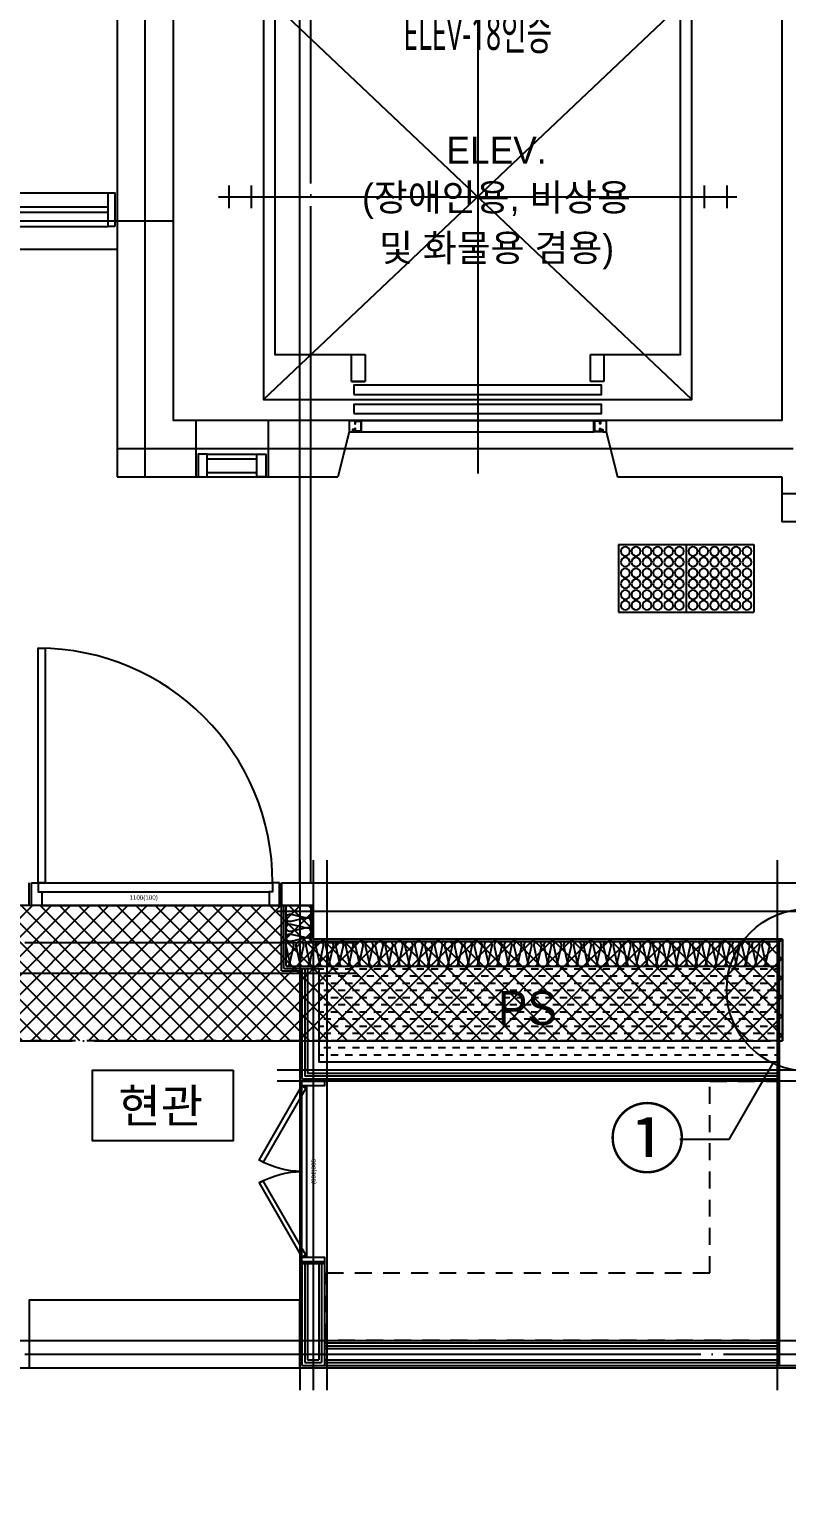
# Model space of a CAD drawing. Header units: millimetres. Extents: x -24416 to 92204, y -190080 to 23760.
# Drawn here: x 15709 to 19070, y -173739 to -167242 of the extents above; entities that cross this region are included whole.
import ezdxf
from ezdxf.enums import TextEntityAlignment as Align

# ---------------------------------------------------------------- set-up
doc = ezdxf.new("R2010")
doc.units = ezdxf.units.MM
doc.header["$LTSCALE"] = 50
for name, pattern in [('AUDIT_D_220706163347-0', [0]), ('CEN', [62, 60, -1, 0, -1]), ('HID', [2.5, 1.5, -1])]:
    doc.linetypes.add(name, pattern=pattern)
doc.layers.get('defpoints').update_dxf_attribs({"color": 139})
for name, color, linetype in [('A-SOL252', 252, 'Continuous'), ('AA-단열-바닥-욕실', 30, 'Continuous'), ('ARDM', 7, 'Continuous'), ('CEN_CON', 1, 'CEN'), ('CEN_WALL', 12, 'CEN'), ('CONC', 2, 'Continuous'), ('dan1', 7, 'HID'), ('DOOR', 4, 'Continuous'), ('ELE-하늘', 4, 'Continuous'), ('ELE3_CON', 7, 'Continuous'), ('ELEV-ER', 4, 'Continuous'), ('FUR', 4, 'Continuous'), ('FUR_가전', 8, 'HID'), ('HAT', 9, 'Continuous'), ('INS', 252, 'Continuous'), ('ROM', 7, 'AUDIT_D_220706163347-0'), ('TEXT', 3, 'Continuous'), ('WAL_DRY', 7, 'Continuous'), ('WID', 4, 'Continuous'), ('WIN', 4, 'Continuous'), ('실명', 3, 'AUDIT_D_220706163347-0'), ('실명박스', 7, 'AUDIT_D_220706163347-0'), ('점형블럭', 252, 'Continuous')]:
    doc.layers.add(name, color=color, linetype=linetype)
for name, color, linetype, plot in [('AA-CEN', 1, 'CEN', False), ('AA-XXXX-MC', 153, 'AUDIT_D_220706163347-0', False), ('Def-PrintX', 147, 'Continuous', False), ('MC', 135, 'Continuous', False), ('X - 단위세대$0$0_임시', 134, 'Continuous', False)]:
    doc.layers.add(name, color=color, linetype=linetype, plot=plot)
doc.styles.add('HAUD01', font='Dotum.ttf')
doc.styles.add('HAUD02', font='Dotum.ttf', dxfattribs={"width": 0.8})
doc.styles.get("Standard").update_dxf_attribs({"font": 'txt', "bigfont": 'whgtxt.shx'})
doc.styles.add('돋움', font='Dotum.ttf')
doc.styles.add('맑은고딕', font='malgun.ttf', dxfattribs={"width": 0.9})

# ---------------------------------------------------------------- blocks, each defined once
blk = doc.blocks.new('AW 1000')
at = {"layer": 'defpoints'}
for p, q in [((-10, 150), (-10, 0)), ((1010, 150), (1010, 0))]:
    blk.add_line(p, q, dxfattribs=at)
at = {"layer": 'WIN', "color": 8}
for p, q in [((30, 150), (970, 150)), ((30, 0), (970, 0))]:
    blk.add_line(p, q, dxfattribs=at)
at = {"layer": 'WIN'}
for p, q in [((30, 87), (970, 87)), ((30, 63), (970, 63))]:
    blk.add_line(p, q, dxfattribs=at)
for points in [[(30, 0), (0, 0), (0, 150), (30, 150)], [(1000, 0), (970, 0), (970, 150), (1000, 150)]]:
    blk.add_lwpolyline(points, close=True, dxfattribs=at)
at = {"layer": 'Def-PrintX'}
blk.add_text('AW 1000', height=30, dxfattribs=at).set_placement((128, 28.4), align=Align.MIDDLE)
blk = doc.blocks.new('ELE_17(비진입)')
at = {"layer": 'CONC', "extrusion": (0, 0, -1)}
for p, q in [((-570, -991.6), (-570, -1041.6)), ((570, -991.6), (570, -1041.6))]:
    blk.add_line(p, q, dxfattribs=at)
at = {"layer": 'defpoints'}
blk.add_lwpolyline([(-1350, 1558.4), (1350, 1558.4), (1350, -991.6), (-1350, -991.6)], close=True, dxfattribs=at)
at = {"layer": 'ELEV-ER', "color": 1, "extrusion": (0, 0, -1)}
for p, q in [((0, 1229.9), (0, -1227.1)), ((700, 1038.6), (-700, 1038.5)), ((-1150, 0), (1150, 0))]:
    blk.add_line(p, q, dxfattribs=at)
at = {"layer": 'ELEV-ER', "extrusion": (0, 0, -1)}
for p, q in [((-500, 1113.5), (500, 1113.6)), ((-500, 963.5), (-500, 1113.5)), ((500, 1113.6), (500, 963.6)), ((-550, 1013.5), (-550, 1063.5)), ((-550, 1013.5), (-550, 1063.5)), ((-475, 1063.5), (-525, 1063.5)), ((-525, 1063.5), (-525, 1013.5)), ((-475, 1063.5), (-525, 1063.5)), ((-525, 1063.5), (-525, 1013.5)), ((-475, 1013.5), (-475, 1063.5)), ((-475, 1013.5), (-475, 1063.5)), ((475, 1013.6), (475, 1063.6)), ((475, 1063.6), (525, 1063.6)), ((525, 1063.6), (525, 1013.6)), ((550, 1013.6), (550, 1063.6)), ((-525, 1013.5), (-475, 1013.5)), ((-525, 1013.5), (-475, 1013.5)), ((525, 1013.6), (475, 1013.6)), ((500, 963.6), (-500, 963.5)), ((-950, -898.6), (900, 851.4)), ((950, -898.6), (-900, 851.4)), ((-1105, 50), (-1105, -50)), ((-1005, 50), (-1005, -50)), ((1005, 50), (1005, -50)), ((1105, 50), (1105, -50)), ((-560, -818.7), (-560, -698.7)), ((-500, -698.7), (-500, -818.7)), ((500, -818.6), (500, -698.6)), ((560, -698.6), (560, -818.6)), ((-560.1, -818.6), (-500.1, -818.6)), ((-500, -818.7), (-560, -818.7)), ((560, -818.6), (500, -818.6)), ((-570, -991.6), (-545, -991.6)), ((-515, -991.6), (515, -991.6)), ((545, -991.6), (570, -991.6)), ((-570, -1041.6), (-555, -1041.6)), ((-515, -1041.6), (515, -1041.6)), ((555, -1041.6), (570, -1041.6))]:
    blk.add_line(p, q, dxfattribs=at)
for points in [[(950, 901.4), (950, -898.6), (-950, -898.6), (-950, 901.4)], [(542, -994.6), (518, -994.6), (518, -1038.6), (542, -1038.6), (542, -1026.6), (545, -1026.6), (545, -1041.6), (515, -1041.6), (515, -991.6), (545, -991.6), (545, -1006.6), (542, -1006.6)], [(-542, -994.6), (-518, -994.6), (-518, -1038.6), (-542, -1038.6), (-542, -1026.6), (-545, -1026.6), (-545, -1041.6), (-515, -1041.6), (-515, -991.6), (-545, -991.6), (-545, -1006.6), (-542, -1006.6)]]:
    blk.add_lwpolyline(points, close=True, dxfattribs=at)
blk.add_lwpolyline([(-500, -698.6), (-900, -698.6), (-900, 851.4), (900, 851.4), (900, -698.6), (500, -698.7)], dxfattribs=at)
at = {"layer": 'ELEV-ER'}
for points in [[(-550, -875.7), (550, -875.7), (550, -835.7), (-550, -835.7)], [(-550, -960.7), (550, -960.7), (550, -920.7), (-550, -920.7)], [(-555, -1041.6), (-545, -1041.6), (-545, -1031.6), (-555, -1031.6)], [(555, -1041.6), (545, -1041.6), (545, -1031.6), (555, -1031.6)]]:
    blk.add_lwpolyline(points, close=True, dxfattribs=at)
at = {"layer": 'defpoints', "extrusion": (0, 0, -1), "style": '맑은고딕', "text_generation_flag": 2, "width": 0.6}
blk.add_text('ELEV-18인승', height=150, dxfattribs=at).set_placement((0, 801.3), align=Align.TOP_CENTER)
blk = doc.blocks.new('점형블럭 300x300')
at = {"layer": '점형블럭'}
for p, q in [((-150, 150), (-150, -150)), ((150, 150), (-150, 150)), ((150, 150), (150, -150)), ((150, -150), (-150, -150))]:
    blk.add_line(p, q, dxfattribs=at)
for centre in [(-120, 120), (-72, 120), (-24, 120), (24, 120), (72, 120), (120, 120), (-120, 72), (-72, 72), (-24, 72), (24, 72), (72, 72), (120, 72), (-120, 24), (-72, 24), (-24, 24), (24, 24), (72, 24), (120, 24), (-120, -24), (-120, -72), (-72, -24), (-72, -72), (-24, -24), (-24, -72), (24, -24), (24, -72), (72, -24), (72, -72), (120, -24), (120, -72), (-120, -120), (-72, -120), (-24, -120), (24, -120), (72, -120), (120, -120)]:
    blk.add_circle(centre, 20, dxfattribs=at)
blk = doc.blocks.new('A$C6A5147ED')
at = {"layer": 'WID', "color": 9}
for p, q in [((40, 100), (260, 100)), ((40, 0), (260, 0))]:
    blk.add_line(p, q, dxfattribs=at)
at = {"layer": 'WID'}
for p, q in [((40, 80), (260, 80)), ((40, 20), (260, 20))]:
    blk.add_line(p, q, dxfattribs=at)
at = {"layer": 'WID', "color": 6, "elevation": 0}
for points in [[(0, 0), (40, 0), (40, 100), (0, 100)], [(300, 0), (260, 0), (260, 100), (300, 100)]]:
    blk.add_lwpolyline(points, close=True, dxfattribs=at)
blk = doc.blocks.new('CO-101-23F', base_point=(132164.9, -37223.7))
at = {"layer": 'CEN_CON'}
for p, q in [((135299.9, -35423.7), (135299.9, -32373.7)), ((132794.9, -34288.7), (135424.9, -34288.7)), ((135174.9, -35298.7), (138374.9, -35298.7)), ((144914.9, -35498.7), (138124.9, -35498.7))]:
    blk.add_line(p, q, dxfattribs=at)
at = {"layer": 'CONC', "color": 2}
for p, q in [((135174.9, -32373.7), (135174.9, -35423.7)), ((135424.9, -35173.7), (135424.9, -32623.7)), ((138124.9, -32623.7), (138124.9, -35173.7)), ((136204.9, -35173.7), (135424.9, -35173.7)), ((138124.9, -35173.7), (137344.9, -35173.7)), ((135174.9, -35423.7), (136154.9, -35423.7)), ((137394.9, -35423.7), (138124.9, -35423.7)), ((138124.9, -35423.7), (138124.9, -35623.7)), ((139724.9, -35623.7), (138124.9, -35623.7))]:
    blk.add_line(p, q, dxfattribs=at)
at = {"layer": 'CONC'}
for p, q in [((136204.9, -35223.7), (136154.9, -35423.7)), ((137344.9, -35223.7), (137394.9, -35423.7))]:
    blk.add_line(p, q, dxfattribs=at)
at = {"layer": 'ELE3_CON'}
blk.add_line((134154.9, -34413.7), (135174.9, -34413.7), dxfattribs=at)
at = {"layer": 'WID', "color": 6}
for p, q in [((135524.9, -35423.7), (135524.9, -35173.7)), ((135844.9, -35173.7), (135844.9, -35423.7))]:
    blk.add_line(p, q, dxfattribs=at)
for name, p in [('ELE_17(비진입)', (136774.9, -34182.1)), ('A$C6A5147ED', (135534.9, -35423.7))]:
    blk.add_blockref(name, p)
at = {"layer": 'WIN'}
blk.add_blockref('AW 1000', (134164.9, -34313.7), dxfattribs=at)
at = {"layer": '점형블럭', "extrusion": (0, 0, -1), "zscale": -1}
for p in [(-137549.9, -35873.7), (-137849.9, -35873.7)]:
    blk.add_blockref('점형블럭 300x300', p, dxfattribs=at)
blk = doc.blocks.new('FSD-1100(100)')
at = {"layer": 'DOOR'}
for p, q in [((30, 100), (1070, 100)), ((45, 60), (1055, 60)), ((45, 0), (1055, 0))]:
    blk.add_line(p, q, dxfattribs=at)
blk.add_lwpolyline([(30, 100), (30, 1140), (60, 1140), (60, 100), (30, 100)], dxfattribs=at)
for points in [[(0, 100), (30, 100), (30, 60), (45, 60), (45, 0), (0, 0)], [(1100, 100), (1070, 100), (1070, 60), (1055, 60), (1055, 0), (1100, 0)]]:
    blk.add_lwpolyline(points, close=True, dxfattribs=at)
blk.add_arc((30, 100), 1040, 0, 90, dxfattribs=at)
at = {"layer": 'X - 단위세대$0$0_임시'}
for p, q in [((-10, 0), (-10, 100)), ((1110, 0), (1110, 100))]:
    blk.add_line(p, q, dxfattribs=at)
at = {"layer": 'X - 단위세대$0$0_임시', "style": 'HAUD02'}
blk.add_text('1100(100)', height=20, dxfattribs=at).set_placement((497.5, 32.2), align=Align.MIDDLE)
blk = doc.blocks.new('DOOR-800(100)')
at = {"layer": 'DOOR'}
for points in [[(359.1, 272.7), (349.1, 290), (20, 100), (30, 82.7)], [(440.9, 272.7), (450.9, 290), (780, 100), (770, 82.7)], [(20, 100), (0, 100), (0, 0), (20, 0)], [(780, 80), (780, 100), (20, 100), (20, 80)], [(800, 100), (780, 100), (780, 0), (800, 0)]]:
    blk.add_lwpolyline(points, close=True, dxfattribs=at)
for centre, start, end in [((20, 100), 0, 30), ((780, 100), 150, 180)]:
    blk.add_arc(centre, 380, start, end, dxfattribs=at)
at = {"layer": 'X - 단위세대$0$0_임시'}
for p, q in [((-10, 0), (-10, 100)), ((810, 0), (810, 100))]:
    blk.add_line(p, q, dxfattribs=at)
at = {"layer": 'X - 단위세대$0$0_임시', "style": 'HAUD02'}
blk.add_text('800(100)', height=20, dxfattribs=at).set_placement((400.3, 46.2), align=Align.MIDDLE)
blk = doc.blocks.new('insul1')
blk.add_lwpolyline([(0, 0, 0.480617), (0.146, 0.183), (0.004, 0.817, -1.249969), (0.296, 0.817), (0.154, 0.183, 0.480617), (0.3, 0, 0.480617)], format="xyb")
blk = doc.blocks.new('U-131B(기본)', base_point=(-85340.5, -187585.7))
at = {"layer": 'A-SOL252'}
h = blk.add_hatch(dxfattribs=at)
h.set_pattern_fill('DASH', color=256, scale=10, style=0)
h.set_pattern_definition([(2e-15, (-369730.802, -78315.945), (31.75, 31.75), [31.75, -31.75])])
h.paths.add_polyline_path([(-72880.5, -181105.7), (-70835.5, -181105.7), (-70835.5, -180680.7), (-72880.5, -180680.7)])
at = {"layer": 'CEN_CON'}
for p, q in [((-73065.5, -180435.7), (-70710.5, -180435.7)), ((-77285.5, -180575.7), (-72715.5, -180575.7))]:
    blk.add_line(p, q, dxfattribs=at)
at = {"layer": 'CEN_WALL'}
for p, q in [((-72905.5, -180210.7), (-72905.5, -182560.7)), ((-70710.5, -181140.7), (-73065.5, -181140.7)), ((-77285.5, -182400.7), (-70710.5, -182400.7))]:
    blk.add_line(p, q, dxfattribs=at)
at = {"layer": 'CONC'}
for p, q in [((-73045.5, -180310.7), (-70585.5, -180310.7)), ((-73045.5, -180310.7), (-73045.5, -180410.7)), ((-73045.5, -180410.7), (-72905.5, -180410.7)), ((-72905.5, -180410.7), (-72905.5, -180560.7)), ((-72905.5, -180560.7), (-70822.5, -180560.7)), ((-70822.5, -180560.7), (-70822.5, -181010.7)), ((-70835.5, -182450.7), (-70835.5, -181010.7)), ((-70835.5, -181010.7), (-70822.5, -181010.7)), ((-70835.5, -182450.7), (-70635.5, -182450.7))]:
    blk.add_line(p, q, dxfattribs=at)
at = {"layer": 'dan1'}
blk.add_lwpolyline([(-70835.5, -181010.7), (-76975.5, -181010.7)], dxfattribs=at)
at = {"layer": 'FUR'}
blk.add_lwpolyline([(-72965.5, -182160.7), (-74165.5, -182160.7), (-74165.5, -182460.7), (-72965.5, -182460.7)], close=True, dxfattribs=at)
at = {"layer": 'FUR_가전'}
blk.add_lwpolyline([(-72845.5, -182040.7), (-71145.5, -182040.7), (-71145.5, -181190.7), (-70845.5, -181190.7), (-70845.5, -182340.7), (-72845.5, -182340.7)], close=True, dxfattribs=at)
at = {"layer": 'INS'}
for p, q in [((-73025.5, -180680.7), (-73025.5, -180410.7)), ((-72915.5, -180410.7), (-72915.5, -180570.7)), ((-70835.5, -181010.7), (-70835.5, -180560.7)), ((-72915.5, -180570.7), (-70835.5, -180570.7)), ((-73025.5, -180680.7), (-70835.5, -180680.7))]:
    blk.add_line(p, q, dxfattribs=at)
at = {"layer": 'MC'}
for p, q in [((-72965.5, -180210.7), (-72965.5, -182560.7)), ((-72845.5, -180210.7), (-72845.5, -182560.7)), ((-70845.5, -182560.7), (-70845.5, -180210.7)), ((-77285.5, -180710.7), (-72715.5, -180710.7)), ((-70710.5, -181190.7), (-73065.5, -181190.7)), ((-77285.5, -182340.7), (-70710.5, -182340.7)), ((-77285.5, -182460.7), (-70710.5, -182460.7))]:
    blk.add_line(p, q, dxfattribs=at)
at = {"layer": 'WAL_DRY'}
for p, q in [((-73045.5, -180700.7), (-73045.5, -180410.7)), ((-73035.5, -180690.7), (-73035.5, -180410.7)), ((-73035.5, -180690.7), (-72955.5, -180690.7)), ((-72955.5, -180690.7), (-72955.5, -181180.7)), ((-72955.5, -180690.7), (-72880.5, -180690.7)), ((-72943, -180690.7), (-72943, -181168.2)), ((-72930.5, -180690.7), (-72930.5, -181155.7)), ((-72880.5, -180690.7), (-72880.5, -181105.7)), ((-73045.5, -180700.7), (-72955.5, -180700.7)), ((-70835.5, -181105.7), (-72880.5, -181105.7)), ((-70835.5, -181180.7), (-72955.5, -181180.7)), ((-70835.5, -181168.2), (-72943, -181168.2)), ((-70835.5, -181155.7), (-72930.5, -181155.7)), ((-72955.5, -181990.7), (-72955.5, -182450.7)), ((-72943, -181990.7), (-72943, -182438.2)), ((-72930.5, -181990.7), (-72930.5, -182425.7)), ((-72880.5, -181990.7), (-72880.5, -182425.7)), ((-72868, -181990.7), (-72868, -182438.2)), ((-72855.5, -181990.7), (-72855.5, -182450.7)), ((-72855.5, -182350.7), (-70835.5, -182350.7)), ((-72855.5, -182363.2), (-70835.5, -182363.2)), ((-72855.5, -182375.7), (-70835.5, -182375.7)), ((-72943, -182438.2), (-72868, -182438.2)), ((-72930.5, -182425.7), (-72880.5, -182425.7)), ((-72855.5, -182425.7), (-70835.5, -182425.7)), ((-72855.5, -182438.2), (-70835.5, -182438.2)), ((-72955.5, -182450.7), (-72855.5, -182450.7)), ((-72855.5, -182450.7), (-70835.5, -182450.7))]:
    blk.add_line(p, q, dxfattribs=at)
at = {"layer": 'DOOR'}
blk.add_blockref('FSD-1100(100)', (-74155.5, -180410.7), dxfattribs=at)
at = {"layer": 'DOOR', "xscale": -1, "rotation": 90}
blk.add_blockref('DOOR-800(100)', (-72855.5, -181190.7), dxfattribs=at)
at = {"layer": 'INS', "xscale": 110.0000000000001, "yscale": 110.0000000000001, "zscale": 110.0000000000001, "rotation": 90, "row_count": 1, "column_count": 3, "row_spacing": -1.577721810442024e-30, "column_spacing": 44.00000000000004}
blk.add_blockref('insul1', (-72915.5, -180570.7), dxfattribs=at)
at = {"layer": 'INS', "xscale": 110, "yscale": 110, "zscale": 110, "row_count": 1, "column_count": 49, "row_spacing": 0, "column_spacing": 44}
blk.add_blockref('insul1', (-73025.5, -180680.7), dxfattribs=at)
blk = doc.blocks.new('A$C415C5DAF')
at = {"layer": 'AA-XXXX-MC'}
blk.add_line((4423.4, -189403), (4423.4, -184253), dxfattribs=at)
at = {"layer": 'CEN_CON'}
blk.add_line((4473.4, -189403), (4473.4, -184253), dxfattribs=at)
at = {"layer": '실명박스'}
blk.add_lwpolyline([(4128.7, -190233.8), (4128.7, -190546.3), (3503.7, -190546.3), (3503.7, -190233.8)], close=True, dxfattribs=at)
at = {"layer": 'ROM', "color": 3, "style": 'HAUD01'}
for s, height, p in [('ELEV.', 120, (5297.1, -186154.3)), ('(장애인용, 비상용', 120, (5297.1, -186373.9)), ('및 화물용 겸용)', 120, (5297.1, -186597.8)), ('PS', 150, (5434, -189957.6))]:
    blk.add_text(s, height=height, dxfattribs=at).set_placement(p, align=Align.MIDDLE)
at = {"layer": '실명', "style": 'HAUD01'}
blk.add_text('현관', height=150, dxfattribs=at).set_placement((3807, -190388.2), align=Align.MIDDLE)
blk = doc.blocks.new('A$C1CAF0AFA')
at = {"layer": 'HAT'}
h = blk.add_hatch(dxfattribs=at)
h.set_pattern_fill('_USER', color=5, scale=60, angle=45, double=1, pattern_type=0)
h.set_pattern_definition([(45, (0, -53460), (-42.426407, 42.426407), []), (135, (0, -53460), (-42.426407, -42.426407), [])])
h.paths.add_polyline_path([(16098.8, -198242), (19288.8, -198224.5), (19288.8, -200545.9), (28533.8, -200545.9), (28533.8, -193300.9), (30028.8, -193300.9), (30028.8, -191060.9), (25838.8, -191060.9), (25838.8, -195035.9), (19288.8, -195035.9), (19288.8, -195485.9), (25778.8, -195485.9), (25778.8, -195163.4), (25978.8, -195163.4), (25978.8, -195485.9), (26288.8, -195485.9), (26288.8, -191510.9), (29578.8, -191510.9), (29578.8, -192850.9), (28083.8, -192850.9), (28083.8, -200095.9), (25328.8, -200095.9), (25328.8, -200385.9), (25128.8, -200385.9), (25128.8, -200095.9), (19738.8, -200095.9), (19738.8, -197775.9), (15648.8, -197775.9), (15648.8, -200095.9), (13198.8, -200095.9), (13198.8, -200385.9), (12998.8, -200385.9), (12998.8, -200095.9), (8748.8, -200095.9), (8748.8, -199920.9), (8478.8, -199920.9), (8478.8, -200210.9), (8278.8, -200210.9), (8278.8, -199920.9), (4928.8, -199920.9), (4928.8, -194380.9), (8278.8, -194380.9), (8278.8, -194090.9), (8478.8, -194090.9), (8478.8, -194380.9), (9548.8, -194380.9), (9548.8, -193940.9), (12388.8, -193940.9), (12388.8, -195485.9), (12698.8, -195485.9), (12698.8, -195163.4), (12898.8, -195163.4), (12898.8, -195485.9), (19051.8, -195485.9), (19051.8, -195035.9), (16968.8, -195035.9), (16968.8, -194886), (15568.8, -194886), (15568.8, -195035.9), (12838.8, -195035.9), (12838.8, -193490.9), (9098.8, -193490.9), (9098.8, -193930.9), (4478.8, -193930.9), (4478.8, -200370.9), (8298.8, -200370.9), (8298.8, -200545.9), (16098.8, -200545.9)])
at = {"layer": 'AA-CEN', "color": 4}
blk.add_lwpolyline([(9548.8, -193940.9), (12388.8, -193940.9), (12388.8, -195485.9), (12698.8, -195485.9), (12698.8, -195163.4), (12898.8, -195163.4), (12898.8, -195485.9), (19051.8, -195485.9), (19051.8, -195035.9), (16968.8, -195035.9), (16968.8, -194886), (15568.8, -194886), (15568.8, -195035.9), (12838.8, -195035.9), (12838.8, -193490.9), (9098.8, -193490.9)], dxfattribs=at)
blk = doc.blocks.new('A$C45F312F6')
at = {"layer": 'ARDM', "color": 3}
blk.add_lwpolyline([(19008.9, -195585.9), (18814, -195924.2), (18596.5, -195924.2)], dxfattribs=at)
blk.add_circle((19163.8, -195260.9), 360, dxfattribs=at)
at = {"layer": 'TEXT', "style": '돋움'}
blk.add_text('①', height=250, dxfattribs=at).set_placement((18451.3, -196045.4), align=Align.CENTER)

msp = doc.modelspace()

# ---------------------------------------------------------------- block references
for name, p in [('A$C45F312F6', (0, 23760)), ('U-131B(기본)', (4533.8, -178300.9))]:
    msp.add_blockref(name, p)
at = {"layer": 'AA-단열-바닥-욕실'}
msp.add_blockref('A$C1CAF0AFA', (0, 23760), dxfattribs=at)
at = {"layer": 'ELE-하늘'}
msp.add_blockref('CO-101-23F', (13088.8, -171025.9), dxfattribs=at)
at = {"layer": '실명박스'}
msp.add_blockref('A$C415C5DAF', (12485.4, 18377.1), dxfattribs=at)

doc.saveas('drawing.dxf')
